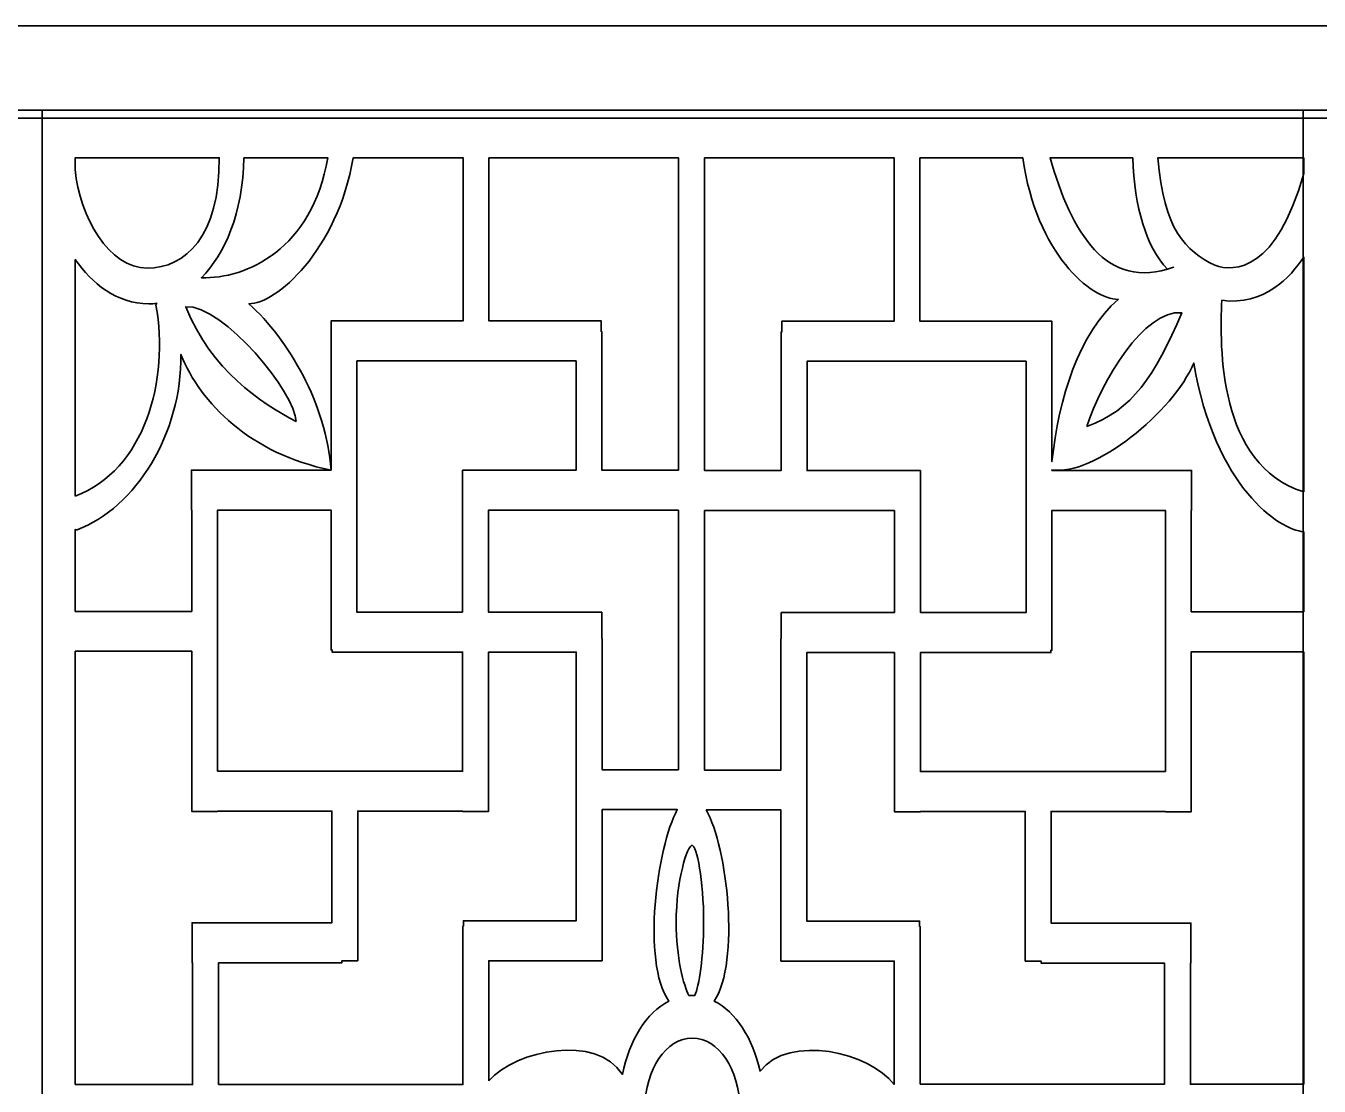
# Model space of a CAD drawing. Header units: centimetres. Extents: x 1.9 to 19.9, y -9.6 to 0.9.
# Drawn here: x 10.939 to 13.944, y -6.949 to -4.486 of the extents above; entities that cross this region are included whole.
import ezdxf

# ---------------------------------------------------------------- set-up
doc = ezdxf.new("R2010")
doc.units = ezdxf.units.CM
doc.header["$MEASUREMENT"] = 0
doc.layers.add('layer 1', color=7, linetype='Continuous')

msp = doc.modelspace()

# ---------------------------------------------------------------- linework, layer by layer
at = {"layer": 'layer 1', "color": 250, "lineweight": 35}
for points, knots in [([(1.85394, -9.55438), (1.85394, -9.55438), (1.85394, -4.48585), (1.85394, -4.48585), (1.85394, -4.48585), (1.85394, -4.48585), (19.89445, -4.48585), (19.89445, -4.48585), (19.89445, -4.48585), (19.89445, -4.48585), (19.89445, -9.52712), (19.89445, -9.52712), (19.89445, -9.52712), (13.88093, -9.52712), (7.86746, -9.55438), (1.85394, -9.55438)], [0, 0, 0, 0, 0.2, 0.2, 0.2, 0.2, 0.4, 0.4, 0.4, 0.4, 0.6, 0.6, 0.6, 0.6, 1, 1, 1, 1]), ([(7.96979, -4.6818), (7.96979, -4.6818), (10.97654, -4.6818), (10.97654, -4.6818), (10.97654, -4.6818), (10.97654, -4.6818), (10.97654, -9.32079), (10.97654, -9.32079), (10.97654, -9.32079), (10.97654, -9.32079), (7.96979, -9.32079), (7.96979, -9.32079), (7.96979, -9.32079), (7.96979, -9.32079), (7.96979, -4.6818), (7.96979, -4.6818)], [0, 0, 0, 0, 0.2, 0.2, 0.2, 0.2, 0.4, 0.4, 0.4, 0.4, 0.6, 0.6, 0.6, 0.6, 1, 1, 1, 1]), ([(10.97654, -4.6818), (10.97654, -4.6818), (13.98329, -4.6818), (13.98329, -4.6818), (13.98329, -4.6818), (13.98329, -4.6818), (13.98329, -9.32079), (13.98329, -9.32079), (13.98329, -9.32079), (13.98329, -9.32079), (10.97654, -9.32079), (10.97654, -9.32079), (10.97654, -9.32079), (10.97654, -9.32079), (10.97654, -4.6818), (10.97654, -4.6818)], [0, 0, 0, 0, 0.2, 0.2, 0.2, 0.2, 0.4, 0.4, 0.4, 0.4, 0.6, 0.6, 0.6, 0.6, 1, 1, 1, 1]), ([(13.90692, -4.6818), (13.90692, -4.6818), (16.75077, -4.6818), (16.75077, -4.6818), (16.75077, -4.6818), (16.75077, -4.6818), (16.75077, -9.32079), (16.75077, -9.32079), (16.75077, -9.32079), (16.75077, -9.32079), (13.90692, -9.32079), (13.90692, -9.32079), (13.90692, -9.32079), (13.90692, -9.32079), (13.90692, -4.6818), (13.90692, -4.6818)], [0, 0, 0, 0, 0.2, 0.2, 0.2, 0.2, 0.4, 0.4, 0.4, 0.4, 0.6, 0.6, 0.6, 0.6, 1, 1, 1, 1]), ([(2.06871, -4.70062), (2.06871, -4.70062), (2.06871, -9.31235), (2.06871, -9.31235), (2.06871, -9.31235), (2.06871, -9.31235), (19.67968, -9.31235), (19.67968, -9.31235), (19.67968, -9.31235), (19.67968, -9.31235), (19.67968, -4.70062), (19.67968, -4.70062), (19.67968, -4.70062), (19.67968, -4.70062), (2.06871, -4.70062), (2.06871, -4.70062)], [0, 0, 0, 0, 0.2, 0.2, 0.2, 0.2, 0.4, 0.4, 0.4, 0.4, 0.6, 0.6, 0.6, 0.6, 1, 1, 1, 1]), ([(11.05367, -4.81932), (11.06339, -4.92995), (11.13261, -5.04885), (11.22093, -5.04885), (11.22093, -5.04885), (11.30924, -5.04885), (11.39025, -4.97509), (11.38818, -4.79212), (11.38818, -4.79212), (11.38818, -4.79212), (11.05367, -4.79212), (11.05367, -4.79212), (11.05367, -4.79212), (11.05367, -4.79212), (11.05367, -4.81932), (11.05367, -4.81932)], [0, 0, 0, 0, 0.2, 0.2, 0.2, 0.2, 0.4, 0.4, 0.4, 0.4, 0.6, 0.6, 0.6, 0.6, 1, 1, 1, 1]), ([(11.44539, -4.79212), (11.4435, -4.92219), (11.40066, -5.01569), (11.34694, -5.07125), (11.34694, -5.07125), (11.34694, -5.07125), (11.347, -5.07126), (11.347, -5.07126), (11.347, -5.07126), (11.347, -5.07126), (11.34697, -5.07124), (11.34697, -5.07124), (11.34697, -5.07124), (11.45156, -5.07416), (11.60467, -5.0045), (11.64045, -4.79212), (11.64045, -4.79212), (11.64045, -4.79212), (11.44539, -4.79212), (11.44539, -4.79212)], [0, 0, 0, 0, 0.1666667, 0.1666667, 0.1666667, 0.1666667, 0.3333333, 0.3333333, 0.3333333, 0.3333333, 0.5, 0.5, 0.5, 0.5, 0.6666667, 0.6666667, 0.6666667, 0.6666667, 1, 1, 1, 1]), ([(11.64817, -5.51815), (11.64817, -5.51815), (11.64817, -5.17147), (11.64817, -5.17147), (11.64817, -5.17147), (11.64817, -5.17147), (11.64937, -5.17147), (11.64937, -5.17147), (11.64937, -5.17147), (11.64937, -5.17147), (11.70831, -5.17147), (11.70831, -5.17147), (11.70831, -5.17147), (11.70831, -5.17147), (11.95483, -5.17147), (11.95483, -5.17147), (11.95483, -5.17147), (11.95483, -5.17147), (11.95483, -4.79212), (11.95483, -4.79212), (11.95483, -4.79212), (11.95483, -4.79212), (11.69972, -4.79212), (11.69972, -4.79212), (11.69972, -4.79212), (11.66267, -5.00833), (11.51948, -5.13304), (11.45712, -5.13148), (11.45712, -5.13148), (11.55019, -5.21502), (11.63652, -5.36472), (11.64817, -5.51815)], [0, 0, 0, 0, 0.1111111, 0.1111111, 0.1111111, 0.1111111, 0.2222222, 0.2222222, 0.2222222, 0.2222222, 0.3333333, 0.3333333, 0.3333333, 0.3333333, 0.4444444, 0.4444444, 0.4444444, 0.4444444, 0.5555556, 0.5555556, 0.5555556, 0.5555556, 0.6666667, 0.6666667, 0.6666667, 0.6666667, 0.7777778, 0.7777778, 0.7777778, 0.7777778, 1, 1, 1, 1]), ([(12.01496, -4.79212), (12.01496, -4.79212), (12.01496, -5.17147), (12.01496, -5.17147), (12.01496, -5.17147), (12.01496, -5.17147), (12.27612, -5.17147), (12.27612, -5.17147), (12.27612, -5.17147), (12.27612, -5.17147), (12.27612, -5.19646), (12.27612, -5.19646), (12.27612, -5.19646), (12.27612, -5.19646), (12.2774, -5.19646), (12.2774, -5.19646), (12.2774, -5.19646), (12.2774, -5.19646), (12.2774, -5.51836), (12.2774, -5.51836), (12.2774, -5.51836), (12.2774, -5.51836), (12.4552, -5.51836), (12.4552, -5.51836), (12.4552, -5.51836), (12.4552, -5.51836), (12.4552, -4.79212), (12.4552, -4.79212), (12.4552, -4.79212), (12.4552, -4.79212), (12.01496, -4.79212), (12.01496, -4.79212)], [0, 0, 0, 0, 0.1111111, 0.1111111, 0.1111111, 0.1111111, 0.2222222, 0.2222222, 0.2222222, 0.2222222, 0.3333333, 0.3333333, 0.3333333, 0.3333333, 0.4444444, 0.4444444, 0.4444444, 0.4444444, 0.5555556, 0.5555556, 0.5555556, 0.5555556, 0.6666667, 0.6666667, 0.6666667, 0.6666667, 0.7777778, 0.7777778, 0.7777778, 0.7777778, 1, 1, 1, 1]), ([(12.5161, -4.79212), (12.5161, -4.79212), (12.5161, -5.51836), (12.5161, -5.51836), (12.5161, -5.51836), (12.5161, -5.51836), (12.51613, -5.51836), (12.51613, -5.51836), (12.51613, -5.51836), (12.51613, -5.51836), (12.51613, -5.51916), (12.51613, -5.51916), (12.51613, -5.51916), (12.51613, -5.51916), (12.69389, -5.51916), (12.69389, -5.51916), (12.69389, -5.51916), (12.69389, -5.51916), (12.69389, -5.19725), (12.69389, -5.19725), (12.69389, -5.19725), (12.69389, -5.19725), (12.69518, -5.19725), (12.69518, -5.19725), (12.69518, -5.19725), (12.69518, -5.19725), (12.69518, -5.17227), (12.69518, -5.17227), (12.69518, -5.17227), (12.69518, -5.17227), (12.95633, -5.17227), (12.95633, -5.17227), (12.95633, -5.17227), (12.95633, -5.17227), (12.95633, -4.79212), (12.95633, -4.79212), (12.95633, -4.79212), (12.95633, -4.79212), (12.5161, -4.79212), (12.5161, -4.79212)], [0, 0, 0, 0, 0.0909091, 0.0909091, 0.0909091, 0.0909091, 0.1818182, 0.1818182, 0.1818182, 0.1818182, 0.2727273, 0.2727273, 0.2727273, 0.2727273, 0.3636364, 0.3636364, 0.3636364, 0.3636364, 0.4545455, 0.4545455, 0.4545455, 0.4545455, 0.5454545, 0.5454545, 0.5454545, 0.5454545, 0.6363636, 0.6363636, 0.6363636, 0.6363636, 0.7272727, 0.7272727, 0.7272727, 0.7272727, 0.8181818, 0.8181818, 0.8181818, 0.8181818, 1, 1, 1, 1]), ([(13.01647, -4.79212), (13.01647, -4.79212), (13.01647, -5.17227), (13.01647, -5.17227), (13.01647, -5.17227), (13.01647, -5.17227), (13.26299, -5.17227), (13.26299, -5.17227), (13.26299, -5.17227), (13.26299, -5.17227), (13.32193, -5.17227), (13.32193, -5.17227), (13.32193, -5.17227), (13.32193, -5.17227), (13.32312, -5.17227), (13.32312, -5.17227), (13.32312, -5.17227), (13.32312, -5.17227), (13.32312, -5.49838), (13.32312, -5.49838), (13.32312, -5.49838), (13.33861, -5.35095), (13.38692, -5.19921), (13.47706, -5.1213), (13.47706, -5.1213), (13.41367, -5.1213), (13.28715, -5.01574), (13.25544, -4.79212), (13.25544, -4.79212), (13.25544, -4.79212), (13.01647, -4.79212), (13.01647, -4.79212)], [0, 0, 0, 0, 0.1111111, 0.1111111, 0.1111111, 0.1111111, 0.2222222, 0.2222222, 0.2222222, 0.2222222, 0.3333333, 0.3333333, 0.3333333, 0.3333333, 0.4444444, 0.4444444, 0.4444444, 0.4444444, 0.5555556, 0.5555556, 0.5555556, 0.5555556, 0.6666667, 0.6666667, 0.6666667, 0.6666667, 0.7777778, 0.7777778, 0.7777778, 0.7777778, 1, 1, 1, 1]), ([(13.51089, -4.79212), (13.51489, -4.90895), (13.54208, -4.99841), (13.59146, -5.0513), (13.59146, -5.0513), (13.59146, -5.0513), (13.60581, -5.04666), (13.60581, -5.04666), (13.60581, -5.04666), (13.60581, -5.04666), (13.60583, -5.04663), (13.60583, -5.04663), (13.60583, -5.04663), (13.44895, -5.10304), (13.36868, -4.96671), (13.31874, -4.79212), (13.31874, -4.79212), (13.31874, -4.79212), (13.51089, -4.79212), (13.51089, -4.79212)], [0, 0, 0, 0, 0.1666667, 0.1666667, 0.1666667, 0.1666667, 0.3333333, 0.3333333, 0.3333333, 0.3333333, 0.5, 0.5, 0.5, 0.5, 0.6666667, 0.6666667, 0.6666667, 0.6666667, 1, 1, 1, 1]), ([(13.90817, -4.82915), (13.84584, -5.05407), (13.74771, -5.05925), (13.70131, -5.04201), (13.70131, -5.04201), (13.63371, -5.00868), (13.58264, -4.96002), (13.56927, -4.79212), (13.56927, -4.79212), (13.56927, -4.79212), (13.90817, -4.79212), (13.90817, -4.79212), (13.90817, -4.79212), (13.90817, -4.79212), (13.90817, -4.82915), (13.90817, -4.82915)], [0, 0, 0, 0, 0.2, 0.2, 0.2, 0.2, 0.4, 0.4, 0.4, 0.4, 0.6, 0.6, 0.6, 0.6, 1, 1, 1, 1]), ([(11.05367, -5.57835), (11.21514, -5.51937), (11.27328, -5.30629), (11.24105, -5.1352), (11.24105, -5.1352), (11.24133, -5.13396), (11.24206, -5.13225), (11.24314, -5.13029), (11.24314, -5.13029), (11.23693, -5.13125), (11.23081, -5.13174), (11.22483, -5.13174), (11.22483, -5.13174), (11.14998, -5.13174), (11.09205, -5.08379), (11.05367, -5.02894), (11.05367, -5.02894), (11.05367, -5.02894), (11.05367, -5.57835), (11.05367, -5.57835)], [0, 0, 0, 0, 0.1666667, 0.1666667, 0.1666667, 0.1666667, 0.3333333, 0.3333333, 0.3333333, 0.3333333, 0.5, 0.5, 0.5, 0.5, 0.6666667, 0.6666667, 0.6666667, 0.6666667, 1, 1, 1, 1]), ([(13.90817, -5.56887), (13.70883, -5.50521), (13.71282, -5.23292), (13.71801, -5.12359), (13.71801, -5.12359), (13.81537, -5.13705), (13.87823, -5.06916), (13.90817, -5.02316), (13.90817, -5.02316), (13.90817, -5.02316), (13.90817, -5.56887), (13.90817, -5.56887)], [0, 0, 0, 0, 0.25, 0.25, 0.25, 0.25, 0.5, 0.5, 0.5, 0.5, 1, 1, 1, 1]), ([(11.56687, -5.40502), (11.48225, -5.36003), (11.37169, -5.28794), (11.31032, -5.13843), (11.31032, -5.13843), (11.39801, -5.13228), (11.56687, -5.34214), (11.56687, -5.40502)], [0, 0, 0, 0, 0.3333333, 0.3333333, 0.3333333, 0.3333333, 1, 1, 1, 1]), ([(13.40415, -5.41664), (13.51045, -5.37853), (13.56177, -5.30053), (13.62471, -5.15259), (13.62471, -5.15259), (13.5371, -5.14423), (13.43881, -5.31146), (13.40415, -5.41664)], [0, 0, 0, 0, 0.3333333, 0.3333333, 0.3333333, 0.3333333, 1, 1, 1, 1]), ([(11.05367, -5.84639), (11.05367, -5.84639), (11.32426, -5.84639), (11.32426, -5.84639), (11.32426, -5.84639), (11.32426, -5.84639), (11.32426, -5.61093), (11.32426, -5.61093), (11.32426, -5.61093), (11.32426, -5.61093), (11.32372, -5.61093), (11.32372, -5.61093), (11.32372, -5.61093), (11.32372, -5.61093), (11.32372, -5.51815), (11.32372, -5.51815), (11.32372, -5.51815), (11.32372, -5.51815), (11.64817, -5.51815), (11.64817, -5.51815), (11.64817, -5.51815), (11.46077, -5.4801), (11.34448, -5.36285), (11.29933, -5.24945), (11.29933, -5.24945), (11.30118, -5.43328), (11.19453, -5.60535), (11.05795, -5.65696), (11.05795, -5.65696), (11.05644, -5.65671), (11.05502, -5.65633), (11.05367, -5.65586), (11.05367, -5.65586), (11.05367, -5.65586), (11.05367, -5.84639), (11.05367, -5.84639)], [0, 0, 0, 0, 0.1, 0.1, 0.1, 0.1, 0.2, 0.2, 0.2, 0.2, 0.3, 0.3, 0.3, 0.3, 0.4, 0.4, 0.4, 0.4, 0.5, 0.5, 0.5, 0.5, 0.6, 0.6, 0.6, 0.6, 0.7, 0.7, 0.7, 0.7, 0.8, 0.8, 0.8, 0.8, 1, 1, 1, 1]), ([(11.95389, -5.84832), (11.95389, -5.84832), (11.95389, -5.61114), (11.95389, -5.61114), (11.95389, -5.61114), (11.95389, -5.61114), (11.95356, -5.61114), (11.95356, -5.61114), (11.95356, -5.61114), (11.95356, -5.61114), (11.95356, -5.51836), (11.95356, -5.51836), (11.95356, -5.51836), (11.95356, -5.51836), (12.21727, -5.51836), (12.21727, -5.51836), (12.21727, -5.51836), (12.21727, -5.51836), (12.21727, -5.26425), (12.21727, -5.26425), (12.21727, -5.26425), (12.21727, -5.26425), (11.70831, -5.26425), (11.70831, -5.26425), (11.70831, -5.26425), (11.70831, -5.26425), (11.70831, -5.84832), (11.70831, -5.84832), (11.70831, -5.84832), (11.70831, -5.84832), (11.95389, -5.84832), (11.95389, -5.84832)], [0, 0, 0, 0, 0.1111111, 0.1111111, 0.1111111, 0.1111111, 0.2222222, 0.2222222, 0.2222222, 0.2222222, 0.3333333, 0.3333333, 0.3333333, 0.3333333, 0.4444444, 0.4444444, 0.4444444, 0.4444444, 0.5555556, 0.5555556, 0.5555556, 0.5555556, 0.6666667, 0.6666667, 0.6666667, 0.6666667, 0.7777778, 0.7777778, 0.7777778, 0.7777778, 1, 1, 1, 1]), ([(13.0174, -5.84912), (13.0174, -5.84912), (13.0174, -5.61194), (13.0174, -5.61194), (13.0174, -5.61194), (13.0174, -5.61194), (13.01773, -5.61194), (13.01773, -5.61194), (13.01773, -5.61194), (13.01773, -5.61194), (13.01773, -5.51916), (13.01773, -5.51916), (13.01773, -5.51916), (13.01773, -5.51916), (12.75403, -5.51916), (12.75403, -5.51916), (12.75403, -5.51916), (12.75403, -5.51916), (12.75403, -5.26505), (12.75403, -5.26505), (12.75403, -5.26505), (12.75403, -5.26505), (13.26299, -5.26505), (13.26299, -5.26505), (13.26299, -5.26505), (13.26299, -5.26505), (13.26299, -5.84912), (13.26299, -5.84912), (13.26299, -5.84912), (13.26299, -5.84912), (13.0174, -5.84912), (13.0174, -5.84912)], [0, 0, 0, 0, 0.1111111, 0.1111111, 0.1111111, 0.1111111, 0.2222222, 0.2222222, 0.2222222, 0.2222222, 0.3333333, 0.3333333, 0.3333333, 0.3333333, 0.4444444, 0.4444444, 0.4444444, 0.4444444, 0.5555556, 0.5555556, 0.5555556, 0.5555556, 0.6666667, 0.6666667, 0.6666667, 0.6666667, 0.7777778, 0.7777778, 0.7777778, 0.7777778, 1, 1, 1, 1]), ([(13.32312, -5.51728), (13.32312, -5.51728), (13.32312, -5.51895), (13.32312, -5.51895), (13.32312, -5.51895), (13.32312, -5.51895), (13.64758, -5.51895), (13.64758, -5.51895), (13.64758, -5.51895), (13.64758, -5.51895), (13.64758, -5.61173), (13.64758, -5.61173), (13.64758, -5.61173), (13.64758, -5.61173), (13.64704, -5.61173), (13.64704, -5.61173), (13.64704, -5.61173), (13.64704, -5.61173), (13.64704, -5.84719), (13.64704, -5.84719), (13.64704, -5.84719), (13.64704, -5.84719), (13.90817, -5.84719), (13.90817, -5.84719), (13.90817, -5.84719), (13.90817, -5.84719), (13.90817, -5.66117), (13.90817, -5.66117), (13.90817, -5.66117), (13.85186, -5.65717), (13.70251, -5.55891), (13.65268, -5.26933), (13.65268, -5.26933), (13.60662, -5.3809), (13.41949, -5.53408), (13.32312, -5.51728)], [0, 0, 0, 0, 0.1, 0.1, 0.1, 0.1, 0.2, 0.2, 0.2, 0.2, 0.3, 0.3, 0.3, 0.3, 0.4, 0.4, 0.4, 0.4, 0.5, 0.5, 0.5, 0.5, 0.6, 0.6, 0.6, 0.6, 0.7, 0.7, 0.7, 0.7, 0.8, 0.8, 0.8, 0.8, 1, 1, 1, 1]), ([(11.38439, -6.21772), (11.38439, -6.21772), (11.95389, -6.21772), (11.95389, -6.21772), (11.95389, -6.21772), (11.95389, -6.21772), (11.95389, -5.9411), (11.95389, -5.9411), (11.95389, -5.9411), (11.95389, -5.9411), (11.65052, -5.9411), (11.65052, -5.9411), (11.65052, -5.9411), (11.65052, -5.9411), (11.65052, -5.93579), (11.65052, -5.93579), (11.65052, -5.93579), (11.65052, -5.93579), (11.64817, -5.93579), (11.64817, -5.93579), (11.64817, -5.93579), (11.64817, -5.93579), (11.64817, -5.61093), (11.64817, -5.61093), (11.64817, -5.61093), (11.64817, -5.61093), (11.38439, -5.61093), (11.38439, -5.61093), (11.38439, -5.61093), (11.38439, -5.61093), (11.38439, -6.21772), (11.38439, -6.21772)], [0, 0, 0, 0, 0.1111111, 0.1111111, 0.1111111, 0.1111111, 0.2222222, 0.2222222, 0.2222222, 0.2222222, 0.3333333, 0.3333333, 0.3333333, 0.3333333, 0.4444444, 0.4444444, 0.4444444, 0.4444444, 0.5555556, 0.5555556, 0.5555556, 0.5555556, 0.6666667, 0.6666667, 0.6666667, 0.6666667, 0.7777778, 0.7777778, 0.7777778, 0.7777778, 1, 1, 1, 1]), ([(12.45516, -5.61114), (12.45516, -5.61114), (12.45516, -5.61194), (12.45516, -5.61194), (12.45516, -5.61194), (12.45516, -5.61194), (12.4552, -5.61194), (12.4552, -5.61194), (12.4552, -5.61194), (12.4552, -5.61194), (12.4552, -6.21426), (12.4552, -6.21426), (12.4552, -6.21426), (12.4552, -6.21426), (12.278, -6.21426), (12.278, -6.21426), (12.278, -6.21426), (12.278, -6.21426), (12.278, -5.90922), (12.278, -5.90922), (12.278, -5.90922), (12.278, -5.90922), (12.27727, -5.90922), (12.27727, -5.90922), (12.27727, -5.90922), (12.27727, -5.90922), (12.27727, -5.84832), (12.27727, -5.84832), (12.27727, -5.84832), (12.27727, -5.84832), (12.01403, -5.84832), (12.01403, -5.84832), (12.01403, -5.84832), (12.01403, -5.84832), (12.01403, -5.61114), (12.01403, -5.61114), (12.01403, -5.61114), (12.01403, -5.61114), (12.45516, -5.61114), (12.45516, -5.61114)], [0, 0, 0, 0, 0.0909091, 0.0909091, 0.0909091, 0.0909091, 0.1818182, 0.1818182, 0.1818182, 0.1818182, 0.2727273, 0.2727273, 0.2727273, 0.2727273, 0.3636364, 0.3636364, 0.3636364, 0.3636364, 0.4545455, 0.4545455, 0.4545455, 0.4545455, 0.5454545, 0.5454545, 0.5454545, 0.5454545, 0.6363636, 0.6363636, 0.6363636, 0.6363636, 0.7272727, 0.7272727, 0.7272727, 0.7272727, 0.8181818, 0.8181818, 0.8181818, 0.8181818, 1, 1, 1, 1]), ([(12.95727, -5.61194), (12.95727, -5.61194), (12.95727, -5.84912), (12.95727, -5.84912), (12.95727, -5.84912), (12.95727, -5.84912), (12.69403, -5.84912), (12.69403, -5.84912), (12.69403, -5.84912), (12.69403, -5.84912), (12.69403, -5.91002), (12.69403, -5.91002), (12.69403, -5.91002), (12.69403, -5.91002), (12.69329, -5.91002), (12.69329, -5.91002), (12.69329, -5.91002), (12.69329, -5.91002), (12.69329, -6.21506), (12.69329, -6.21506), (12.69329, -6.21506), (12.69329, -6.21506), (12.5161, -6.21506), (12.5161, -6.21506), (12.5161, -6.21506), (12.5161, -6.21506), (12.5161, -5.61194), (12.5161, -5.61194), (12.5161, -5.61194), (12.5161, -5.61194), (12.95727, -5.61194), (12.95727, -5.61194)], [0, 0, 0, 0, 0.1111111, 0.1111111, 0.1111111, 0.1111111, 0.2222222, 0.2222222, 0.2222222, 0.2222222, 0.3333333, 0.3333333, 0.3333333, 0.3333333, 0.4444444, 0.4444444, 0.4444444, 0.4444444, 0.5555556, 0.5555556, 0.5555556, 0.5555556, 0.6666667, 0.6666667, 0.6666667, 0.6666667, 0.7777778, 0.7777778, 0.7777778, 0.7777778, 1, 1, 1, 1]), ([(13.5869, -6.21852), (13.5869, -6.21852), (13.0174, -6.21852), (13.0174, -6.21852), (13.0174, -6.21852), (13.0174, -6.21852), (13.0174, -5.9419), (13.0174, -5.9419), (13.0174, -5.9419), (13.0174, -5.9419), (13.32077, -5.9419), (13.32077, -5.9419), (13.32077, -5.9419), (13.32077, -5.9419), (13.32077, -5.93659), (13.32077, -5.93659), (13.32077, -5.93659), (13.32077, -5.93659), (13.32312, -5.93659), (13.32312, -5.93659), (13.32312, -5.93659), (13.32312, -5.93659), (13.32312, -5.61173), (13.32312, -5.61173), (13.32312, -5.61173), (13.32312, -5.61173), (13.5869, -5.61173), (13.5869, -5.61173), (13.5869, -5.61173), (13.5869, -5.61173), (13.5869, -6.21852), (13.5869, -6.21852)], [0, 0, 0, 0, 0.1111111, 0.1111111, 0.1111111, 0.1111111, 0.2222222, 0.2222222, 0.2222222, 0.2222222, 0.3333333, 0.3333333, 0.3333333, 0.3333333, 0.4444444, 0.4444444, 0.4444444, 0.4444444, 0.5555556, 0.5555556, 0.5555556, 0.5555556, 0.6666667, 0.6666667, 0.6666667, 0.6666667, 0.7777778, 0.7777778, 0.7777778, 0.7777778, 1, 1, 1, 1]), ([(11.05367, -6.94573), (11.05367, -6.94573), (11.32648, -6.94573), (11.32648, -6.94573), (11.32648, -6.94573), (11.32648, -6.94573), (11.32648, -6.66268), (11.32648, -6.66268), (11.32648, -6.66268), (11.32648, -6.66268), (11.3252, -6.66268), (11.3252, -6.66268), (11.3252, -6.66268), (11.3252, -6.66268), (11.3252, -6.5699), (11.3252, -6.5699), (11.3252, -6.5699), (11.3252, -6.5699), (11.65015, -6.5699), (11.65015, -6.5699), (11.65015, -6.5699), (11.65015, -6.5699), (11.65015, -6.3105), (11.65015, -6.3105), (11.65015, -6.3105), (11.65015, -6.3105), (11.38439, -6.3105), (11.38439, -6.3105), (11.38439, -6.3105), (11.38439, -6.3105), (11.38439, -6.31097), (11.38439, -6.31097), (11.38439, -6.31097), (11.38439, -6.31097), (11.32426, -6.31097), (11.32426, -6.31097), (11.32426, -6.31097), (11.32426, -6.31097), (11.32426, -5.93917), (11.32426, -5.93917), (11.32426, -5.93917), (11.32426, -5.93917), (11.05367, -5.93917), (11.05367, -5.93917), (11.05367, -5.93917), (11.05367, -5.93917), (11.05367, -6.94573), (11.05367, -6.94573)], [0, 0, 0, 0, 0.0769231, 0.0769231, 0.0769231, 0.0769231, 0.1538462, 0.1538462, 0.1538462, 0.1538462, 0.2307692, 0.2307692, 0.2307692, 0.2307692, 0.3076923, 0.3076923, 0.3076923, 0.3076923, 0.3846154, 0.3846154, 0.3846154, 0.3846154, 0.4615385, 0.4615385, 0.4615385, 0.4615385, 0.5384615, 0.5384615, 0.5384615, 0.5384615, 0.6153846, 0.6153846, 0.6153846, 0.6153846, 0.6923077, 0.6923077, 0.6923077, 0.6923077, 0.7692308, 0.7692308, 0.7692308, 0.7692308, 0.8461538, 0.8461538, 0.8461538, 0.8461538, 1, 1, 1, 1]), ([(11.38661, -6.94573), (11.38661, -6.94573), (11.95434, -6.94573), (11.95434, -6.94573), (11.95434, -6.94573), (11.95434, -6.94573), (11.95434, -6.57773), (11.95434, -6.57773), (11.95434, -6.57773), (11.95434, -6.57773), (11.95563, -6.57773), (11.95563, -6.57773), (11.95563, -6.57773), (11.95563, -6.57773), (11.95563, -6.56526), (11.95563, -6.56526), (11.95563, -6.56526), (11.95563, -6.56526), (12.21787, -6.56526), (12.21787, -6.56526), (12.21787, -6.56526), (12.21787, -6.56526), (12.21787, -5.9411), (12.21787, -5.9411), (12.21787, -5.9411), (12.21787, -5.9411), (12.01403, -5.9411), (12.01403, -5.9411), (12.01403, -5.9411), (12.01403, -5.9411), (12.01403, -6.21772), (12.01403, -6.21772), (12.01403, -6.21772), (12.01403, -6.21772), (12.01403, -6.3105), (12.01403, -6.3105), (12.01403, -6.3105), (12.01403, -6.3105), (12.01403, -6.31097), (12.01403, -6.31097), (12.01403, -6.31097), (12.01403, -6.31097), (11.95389, -6.31097), (11.95389, -6.31097), (11.95389, -6.31097), (11.95389, -6.31097), (11.95389, -6.3105), (11.95389, -6.3105), (11.95389, -6.3105), (11.95389, -6.3105), (11.71029, -6.3105), (11.71029, -6.3105), (11.71029, -6.3105), (11.71029, -6.3105), (11.71029, -6.65804), (11.71029, -6.65804), (11.71029, -6.65804), (11.71029, -6.65804), (11.67336, -6.65804), (11.67336, -6.65804), (11.67336, -6.65804), (11.67336, -6.65804), (11.67336, -6.66268), (11.67336, -6.66268), (11.67336, -6.66268), (11.67336, -6.66268), (11.38661, -6.66268), (11.38661, -6.66268), (11.38661, -6.66268), (11.38661, -6.66268), (11.38661, -6.94573), (11.38661, -6.94573)], [0, 0, 0, 0, 0.0526316, 0.0526316, 0.0526316, 0.0526316, 0.1052632, 0.1052632, 0.1052632, 0.1052632, 0.1578947, 0.1578947, 0.1578947, 0.1578947, 0.2105263, 0.2105263, 0.2105263, 0.2105263, 0.2631579, 0.2631579, 0.2631579, 0.2631579, 0.3157895, 0.3157895, 0.3157895, 0.3157895, 0.3684211, 0.3684211, 0.3684211, 0.3684211, 0.4210526, 0.4210526, 0.4210526, 0.4210526, 0.4736842, 0.4736842, 0.4736842, 0.4736842, 0.5263158, 0.5263158, 0.5263158, 0.5263158, 0.5789474, 0.5789474, 0.5789474, 0.5789474, 0.6315789, 0.6315789, 0.6315789, 0.6315789, 0.6842105, 0.6842105, 0.6842105, 0.6842105, 0.7368421, 0.7368421, 0.7368421, 0.7368421, 0.7894737, 0.7894737, 0.7894737, 0.7894737, 0.8421053, 0.8421053, 0.8421053, 0.8421053, 0.8947368, 0.8947368, 0.8947368, 0.8947368, 1, 1, 1, 1]), ([(13.01695, -6.94493), (13.01695, -6.94493), (13.58468, -6.94493), (13.58468, -6.94493), (13.58468, -6.94493), (13.58468, -6.94493), (13.58468, -6.66348), (13.58468, -6.66348), (13.58468, -6.66348), (13.58468, -6.66348), (13.29793, -6.66348), (13.29793, -6.66348), (13.29793, -6.66348), (13.29793, -6.66348), (13.29793, -6.65884), (13.29793, -6.65884), (13.29793, -6.65884), (13.29793, -6.65884), (13.26101, -6.65884), (13.26101, -6.65884), (13.26101, -6.65884), (13.26101, -6.65884), (13.26101, -6.3113), (13.26101, -6.3113), (13.26101, -6.3113), (13.26101, -6.3113), (13.0174, -6.3113), (13.0174, -6.3113), (13.0174, -6.3113), (13.0174, -6.3113), (13.0174, -6.31177), (13.0174, -6.31177), (13.0174, -6.31177), (13.0174, -6.31177), (12.95727, -6.31177), (12.95727, -6.31177), (12.95727, -6.31177), (12.95727, -6.31177), (12.95727, -6.3113), (12.95727, -6.3113), (12.95727, -6.3113), (12.95727, -6.3113), (12.95727, -6.21852), (12.95727, -6.21852), (12.95727, -6.21852), (12.95727, -6.21852), (12.95727, -5.9419), (12.95727, -5.9419), (12.95727, -5.9419), (12.95727, -5.9419), (12.75343, -5.9419), (12.75343, -5.9419), (12.75343, -5.9419), (12.75343, -5.9419), (12.75343, -6.56606), (12.75343, -6.56606), (12.75343, -6.56606), (12.75343, -6.56606), (13.01567, -6.56606), (13.01567, -6.56606), (13.01567, -6.56606), (13.01567, -6.56606), (13.01567, -6.57853), (13.01567, -6.57853), (13.01567, -6.57853), (13.01567, -6.57853), (13.01695, -6.57853), (13.01695, -6.57853), (13.01695, -6.57853), (13.01695, -6.57853), (13.01695, -6.94493), (13.01695, -6.94493)], [0, 0, 0, 0, 0.0526316, 0.0526316, 0.0526316, 0.0526316, 0.1052632, 0.1052632, 0.1052632, 0.1052632, 0.1578947, 0.1578947, 0.1578947, 0.1578947, 0.2105263, 0.2105263, 0.2105263, 0.2105263, 0.2631579, 0.2631579, 0.2631579, 0.2631579, 0.3157895, 0.3157895, 0.3157895, 0.3157895, 0.3684211, 0.3684211, 0.3684211, 0.3684211, 0.4210526, 0.4210526, 0.4210526, 0.4210526, 0.4736842, 0.4736842, 0.4736842, 0.4736842, 0.5263158, 0.5263158, 0.5263158, 0.5263158, 0.5789474, 0.5789474, 0.5789474, 0.5789474, 0.6315789, 0.6315789, 0.6315789, 0.6315789, 0.6842105, 0.6842105, 0.6842105, 0.6842105, 0.7368421, 0.7368421, 0.7368421, 0.7368421, 0.7894737, 0.7894737, 0.7894737, 0.7894737, 0.8421053, 0.8421053, 0.8421053, 0.8421053, 0.8947368, 0.8947368, 0.8947368, 0.8947368, 1, 1, 1, 1]), ([(13.90817, -5.93997), (13.90817, -5.93997), (13.64704, -5.93997), (13.64704, -5.93997), (13.64704, -5.93997), (13.64704, -5.93997), (13.64704, -6.31177), (13.64704, -6.31177), (13.64704, -6.31177), (13.64704, -6.31177), (13.5869, -6.31177), (13.5869, -6.31177), (13.5869, -6.31177), (13.5869, -6.31177), (13.5869, -6.3113), (13.5869, -6.3113), (13.5869, -6.3113), (13.5869, -6.3113), (13.32114, -6.3113), (13.32114, -6.3113), (13.32114, -6.3113), (13.32114, -6.3113), (13.32114, -6.5707), (13.32114, -6.5707), (13.32114, -6.5707), (13.32114, -6.5707), (13.6461, -6.5707), (13.6461, -6.5707), (13.6461, -6.5707), (13.6461, -6.5707), (13.6461, -6.66348), (13.6461, -6.66348), (13.6461, -6.66348), (13.6461, -6.66348), (13.64482, -6.66348), (13.64482, -6.66348), (13.64482, -6.66348), (13.64482, -6.66348), (13.64482, -6.94493), (13.64482, -6.94493), (13.64482, -6.94493), (13.64482, -6.94493), (13.90817, -6.94493), (13.90817, -6.94493), (13.90817, -6.94493), (13.90817, -6.94493), (13.90817, -5.93997), (13.90817, -5.93997)], [0, 0, 0, 0, 0.0769231, 0.0769231, 0.0769231, 0.0769231, 0.1538462, 0.1538462, 0.1538462, 0.1538462, 0.2307692, 0.2307692, 0.2307692, 0.2307692, 0.3076923, 0.3076923, 0.3076923, 0.3076923, 0.3846154, 0.3846154, 0.3846154, 0.3846154, 0.4615385, 0.4615385, 0.4615385, 0.4615385, 0.5384615, 0.5384615, 0.5384615, 0.5384615, 0.6153846, 0.6153846, 0.6153846, 0.6153846, 0.6923077, 0.6923077, 0.6923077, 0.6923077, 0.7692308, 0.7692308, 0.7692308, 0.7692308, 0.8461538, 0.8461538, 0.8461538, 0.8461538, 1, 1, 1, 1]), ([(12.01447, -6.93684), (12.07994, -6.86464), (12.26441, -6.82785), (12.32532, -6.92222), (12.32532, -6.92222), (12.34113, -6.84194), (12.38154, -6.77817), (12.433, -6.75181), (12.433, -6.75181), (12.36933, -6.66105), (12.40526, -6.39354), (12.45257, -6.30704), (12.45257, -6.30704), (12.45257, -6.30704), (12.278, -6.30704), (12.278, -6.30704), (12.278, -6.30704), (12.278, -6.30704), (12.278, -6.65804), (12.278, -6.65804), (12.278, -6.65804), (12.278, -6.65804), (12.25477, -6.65804), (12.25477, -6.65804), (12.25477, -6.65804), (12.25477, -6.65804), (12.21787, -6.65804), (12.21787, -6.65804), (12.21787, -6.65804), (12.21787, -6.65804), (12.01447, -6.65804), (12.01447, -6.65804), (12.01447, -6.65804), (12.01447, -6.65804), (12.01447, -6.93684), (12.01447, -6.93684)], [0, 0, 0, 0, 0.1, 0.1, 0.1, 0.1, 0.2, 0.2, 0.2, 0.2, 0.3, 0.3, 0.3, 0.3, 0.4, 0.4, 0.4, 0.4, 0.5, 0.5, 0.5, 0.5, 0.6, 0.6, 0.6, 0.6, 0.7, 0.7, 0.7, 0.7, 0.8, 0.8, 0.8, 0.8, 1, 1, 1, 1]), ([(12.51984, -6.30784), (12.56925, -6.39454), (12.59871, -6.661), (12.53855, -6.7517), (12.53855, -6.7517), (12.58844, -6.77715), (12.62798, -6.83775), (12.64482, -6.91449), (12.64482, -6.91449), (12.71352, -6.82751), (12.89981, -6.87042), (12.9565, -6.94559), (12.9565, -6.94559), (12.9565, -6.94559), (12.95682, -6.94559), (12.95682, -6.94559), (12.95682, -6.94559), (12.95682, -6.94559), (12.95682, -6.65884), (12.95682, -6.65884), (12.95682, -6.65884), (12.95682, -6.65884), (12.75343, -6.65884), (12.75343, -6.65884), (12.75343, -6.65884), (12.75343, -6.65884), (12.71652, -6.65884), (12.71652, -6.65884), (12.71652, -6.65884), (12.71652, -6.65884), (12.69329, -6.65884), (12.69329, -6.65884), (12.69329, -6.65884), (12.69329, -6.65884), (12.69329, -6.30784), (12.69329, -6.30784), (12.69329, -6.30784), (12.69329, -6.30784), (12.51984, -6.30784), (12.51984, -6.30784)], [0, 0, 0, 0, 0.0909091, 0.0909091, 0.0909091, 0.0909091, 0.1818182, 0.1818182, 0.1818182, 0.1818182, 0.2727273, 0.2727273, 0.2727273, 0.2727273, 0.3636364, 0.3636364, 0.3636364, 0.3636364, 0.4545455, 0.4545455, 0.4545455, 0.4545455, 0.5454545, 0.5454545, 0.5454545, 0.5454545, 0.6363636, 0.6363636, 0.6363636, 0.6363636, 0.7272727, 0.7272727, 0.7272727, 0.7272727, 0.8181818, 0.8181818, 0.8181818, 0.8181818, 1, 1, 1, 1]), ([(12.47963, -6.73887), (12.4817, -6.73875), (12.48378, -6.73868), (12.48587, -6.73868), (12.48587, -6.73868), (12.48836, -6.73868), (12.49083, -6.73877), (12.49329, -6.73894), (12.49329, -6.73894), (12.5032, -6.71706), (12.51388, -6.64967), (12.51388, -6.56916), (12.51388, -6.56916), (12.51388, -6.47073), (12.49792, -6.38992), (12.48691, -6.38992), (12.48691, -6.38992), (12.4759, -6.38992), (12.45006, -6.47075), (12.45006, -6.56918), (12.45006, -6.56918), (12.45006, -6.6496), (12.46731, -6.71692), (12.47963, -6.73887)], [0, 0, 0, 0, 0.1428571, 0.1428571, 0.1428571, 0.1428571, 0.2857143, 0.2857143, 0.2857143, 0.2857143, 0.4285714, 0.4285714, 0.4285714, 0.4285714, 0.5714286, 0.5714286, 0.5714286, 0.5714286, 0.7142857, 0.7142857, 0.7142857, 0.7142857, 1, 1, 1, 1]), ([(12.48755, -6.83779), (12.54829, -6.83779), (12.59754, -6.91046), (12.59754, -7.00006), (12.59754, -7.00006), (12.59754, -7.08966), (12.54829, -7.16233), (12.48755, -7.16233), (12.48755, -7.16233), (12.42682, -7.16233), (12.37756, -7.08966), (12.37756, -7.00006), (12.37756, -7.00006), (12.37756, -6.91046), (12.42682, -6.83779), (12.48755, -6.83779)], [0, 0, 0, 0, 0.2, 0.2, 0.2, 0.2, 0.4, 0.4, 0.4, 0.4, 0.6, 0.6, 0.6, 0.6, 1, 1, 1, 1])]:
    msp.add_open_spline(points, degree=3, knots=knots, dxfattribs=at)

doc.saveas('drawing.dxf')
